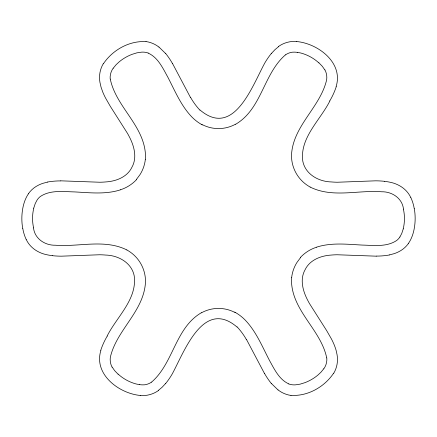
<?xml version="1.0" encoding="UTF-8"?>
<svg xmlns="http://www.w3.org/2000/svg" width="437" height="437" viewBox="0 0 437 437"><rect width="100%" height="100%" fill="white"/><g stroke="black" fill="none" stroke-linecap="round" stroke-linejoin="round"><path stroke-width="0.66" d="M145.286 159.396L145.434 157.293A37.342 37.342 0 0 0 145.363 153.07C142.877 124.6 115.881 106.338 110.293 79.102M291.714 277.604L291.566 279.707A37.342 37.342 0 0 0 291.637 283.93C294.123 312.4 321.102 330.672 326.707 357.898M33.731 208.149L35.233 203.566L37.112 200.004A14.902 14.902 0 0 1 40.362 196.481C50.342 189.811 63.141 191.652 74.487 191.914C89.771 192.69 105.607 194.634 120.454 189.838M403.264 228.851L401.767 233.434L399.888 236.996M100.881 350.414C93.403 374.252 118.957 393.469 140.266 395.463M336.119 86.586C343.602 62.748 318.043 43.531 296.734 41.537M107.152 336.015C116.794 316.765 137.404 299.176 134.203 275.818C131.603 262.642 118.247 255.345 105.683 255.066A89.061 89.061 0 0 0 99.68 254.76L61.42 256.175A87.034 87.034 0 0 1 52.265 255.667M329.848 100.985C320.234 120.224 299.585 137.83 302.797 161.182C305.397 174.358 318.753 181.655 331.317 181.934A89.099 89.099 0 0 0 337.32 182.24L375.58 180.825A86.99 86.99 0 0 1 384.735 181.333M103.361 63.829C112.517 50.058 129.281 40.532 146.007 41.652M333.639 373.171C324.483 386.942 307.719 396.468 290.993 395.354M28.378 193.859C24.412 199.753 22.648 206.859 22.041 213.857A56.138 56.138 0 0 0 22.691 228.3M408.224 243.715C412.479 237.728 414.331 230.365 414.959 223.143A56.127 56.127 0 0 0 414.309 208.7M113.243 68.21L116.127 64.692L119.339 61.715A45.464 45.464 0 0 1 132.007 54.357L136.885 52.844L141.424 52.167A16.382 16.382 0 0 1 148.225 53.035M323.757 368.79L320.873 372.308L317.661 375.285A45.464 45.464 0 0 1 304.993 382.643L300.121 384.156L295.576 384.833A16.382 16.382 0 0 1 288.775 383.965M271.415 53.472L274.868 49.758L278.664 46.584M165.585 383.528L162.132 387.242L158.336 390.416M136.284 179.618L139.998 174.625A35.774 35.774 0 0 0 145.352 159.407M300.716 257.382L297.002 262.375A35.774 35.774 0 0 0 291.648 277.593M285.448 54.871C263.445 73.809 261.812 109.021 235.614 124.277M151.552 382.129C173.555 363.191 175.188 327.979 201.386 312.723M316.546 247.162C331.393 242.366 347.229 244.31 362.513 245.086C373.853 245.348 386.663 247.2 396.632 240.514A14.896 14.896 0 0 0 399.888 236.996M47.311 182.163L43.143 183.261A34.031 34.031 0 0 0 39.188 184.796L38.554 185.108A26.493 26.493 0 0 0 28.334 193.826M389.689 254.837L393.857 253.739A34.55 34.55 0 0 0 397.167 252.493L398.446 251.892A26.455 26.455 0 0 0 408.262 243.742M60.765 180.831L99.898 182.24A87.427 87.427 0 0 0 105.918 181.923C116.127 181.279 127.205 177.078 131.892 167.305C137.557 157.309 133.924 145.221 128.822 135.825A104.088 104.088 0 0 0 127.566 133.504L110.343 106.382L105.634 98.172A74.661 74.661 0 0 1 102.755 92.032L101.056 87.198L99.942 82.336A27.263 27.263 0 0 1 103.241 63.758M376.235 256.169L337.102 254.76A87.46 87.46 0 0 0 331.082 255.077C320.878 255.721 309.795 259.922 305.113 269.695C299.443 279.691 303.076 291.779 308.178 301.175A103.984 103.984 0 0 0 309.434 303.497L326.658 330.618L331.366 338.828A72.892 72.892 0 0 1 334.524 345.645L335.272 347.715A46.333 46.333 0 0 1 336.14 350.49L337.058 354.664A27.258 27.258 0 0 1 333.759 373.242M384.729 181.355L387.657 181.776A50.501 50.501 0 0 1 389.815 182.191C398.631 183.846 407.011 189.226 410.78 197.584M52.271 255.645L49.343 255.224A50.484 50.484 0 0 1 47.185 254.809C38.369 253.154 29.989 247.774 26.22 239.416M297.695 52.385L300.995 53.057A43.443 43.443 0 0 1 318.863 62.89M139.305 384.615L136.005 383.943A43.443 43.443 0 0 1 118.137 374.11M148.198 53.112C158.079 57.542 162.848 68.216 167.824 77.158C174.647 90.279 180.415 104.285 190.401 115.423A44.705 44.705 0 0 0 201.648 124.545M288.802 383.888C279.216 379.627 274.469 369.369 269.624 360.705C262.604 347.328 256.798 332.961 246.599 321.577A44.705 44.705 0 0 0 235.352 312.455M201.703 124.447L202.637 124.933M234.363 312.067L235.297 312.553M310.155 187.069C332.513 198.196 357.876 189.92 381.632 191.772C392.022 191.504 402.33 198.289 403.488 209.099M126.845 249.931C104.487 238.804 79.124 247.08 55.368 245.228C44.978 245.496 34.67 238.711 33.512 227.901M158.97 47.049L165.634 53.532M278.036 389.951L271.366 383.468M318.934 62.813L322.353 66.353L324.817 69.915M118.066 374.187L114.647 370.647L112.183 367.085M199.993 109.982C234.052 138.851 252.679 84.887 264.926 62.764A76.388 76.388 0 0 1 271.372 53.44M237.007 327.018C203.189 298.105 184.168 352.167 172.074 374.236A76.47 76.47 0 0 1 165.628 383.56M190.385 97.304L172.539 63.54M246.615 339.696L264.461 373.46M410.84 197.557A43.318 43.318 0 0 1 414.243 208.711M336.272 86.635A70.603 70.603 0 0 1 329.744 100.925M278.566 46.448A27.58 27.58 0 0 1 296.739 41.477M199.862 110.108A66.566 66.566 0 0 1 190.499 97.238M165.683 53.494A79.239 79.239 0 0 1 172.495 63.562M146.018 41.559A27.056 27.056 0 0 1 158.937 47.087M47.289 182.065A73.7 73.7 0 0 1 60.765 180.907M26.16 239.443A43.329 43.329 0 0 1 22.757 228.289M100.729 350.365A70.603 70.603 0 0 1 107.256 336.075M158.434 390.552A27.575 27.575 0 0 1 140.261 395.523M237.138 326.892A66.451 66.451 0 0 1 246.501 339.762M271.317 383.506A79.244 79.244 0 0 1 264.505 373.438M290.982 395.441A27.061 27.061 0 0 1 278.063 389.913M389.711 254.935A73.695 73.695 0 0 1 376.235 256.093M300.58 257.256A37.806 37.806 0 0 1 316.563 247.222M326.81 357.892A16.344 16.344 0 0 1 323.806 368.823M201.441 312.821A35.304 35.304 0 0 1 234.319 312.16M151.535 382.113A15.628 15.628 0 0 1 144.778 384.789L144.155 384.811A19.965 19.965 0 0 1 139.31 384.565M112.058 367.151A16.579 16.579 0 0 1 110.337 357.28C116.45 330.306 143.019 311.996 145.384 283.618A36.184 36.184 0 0 0 145.128 276.233A35.834 35.834 0 0 0 126.834 249.953M33.589 227.885A43.809 43.809 0 0 1 33.764 208.154M136.42 179.744A37.806 37.806 0 0 1 120.437 189.778M110.19 79.108A16.344 16.344 0 0 1 113.194 68.177M235.559 124.179A35.304 35.304 0 0 1 202.681 124.84M285.465 54.887A15.628 15.628 0 0 1 292.222 52.211L292.845 52.189A19.965 19.965 0 0 1 297.69 52.435M324.942 69.849A16.579 16.579 0 0 1 326.663 79.72C320.55 106.694 293.981 125.004 291.616 153.382A36.184 36.184 0 0 0 291.872 160.767A35.834 35.834 0 0 0 310.166 187.047M403.417 209.115A43.815 43.815 0 0 1 403.231 228.846"/></g></svg>
